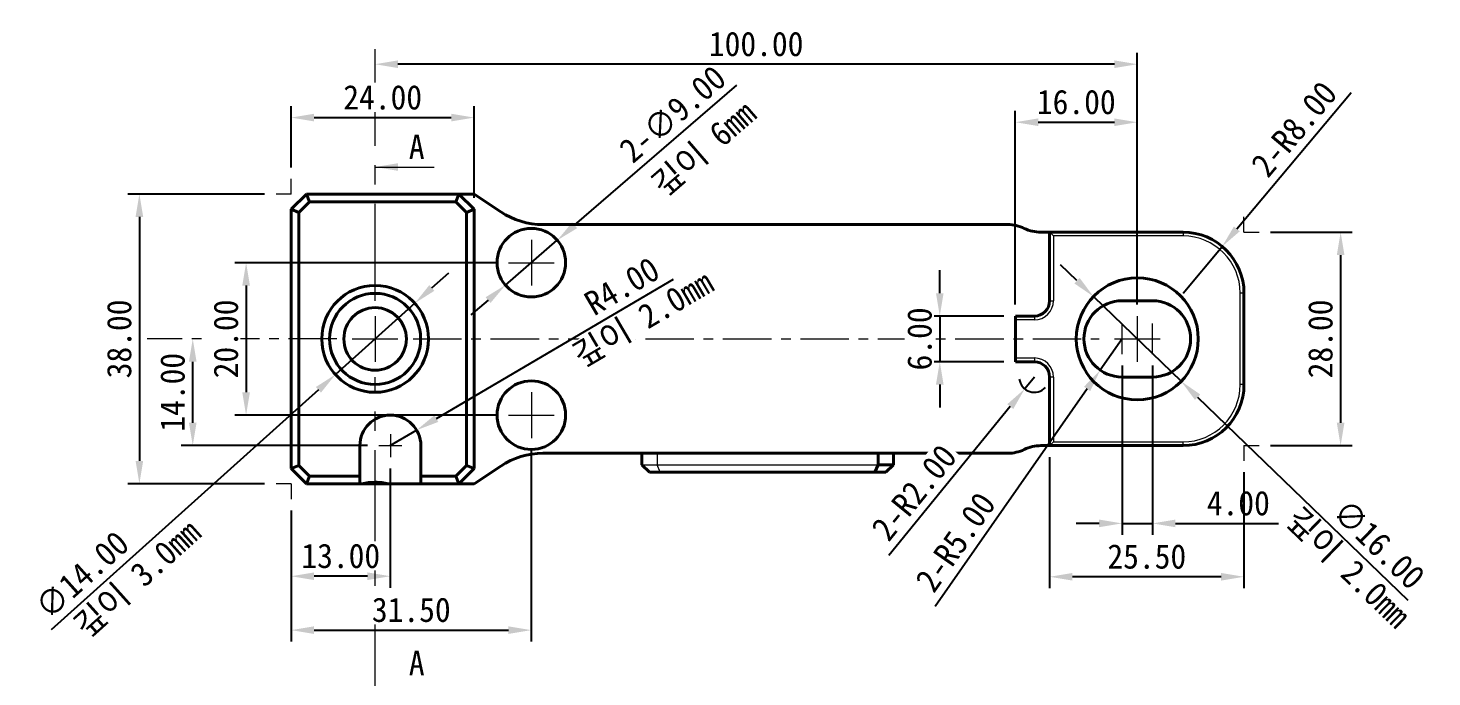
# Model space of a CAD drawing. Header units: millimetres. Extents: x 20 to 594, y 20 to 419.
# Drawn here: x 116.2 to 300.4, y 190.3 to 275.5 of the extents above; entities that cross this region are included whole.
import ezdxf

# ---------------------------------------------------------------- set-up
doc = ezdxf.new("R2010")
doc.units = ezdxf.units.MM
doc.linetypes.add('CENTERX2', pattern=[20.32, 12.7, -2.54, 2.54, -2.54])
for name, color, linetype, lineweight in [('CENTER', 1, 'CENTERX2', 9), ('DIM', 2, 'Continuous', 9), ('OUTLINE', 3, 'Continuous', 40), ('기준선', 6, 'Continuous', 9), ('숨은선', 253, 'Continuous', 20)]:
    doc.layers.add(name, color=color, linetype=linetype, lineweight=lineweight)
doc.styles.get("Standard").update_dxf_attribs({"font": '', "height": 3.2})
doc.styles.get('Standard').set_extended_font_data('GulimChe')
doc.dimstyles.new('척도 1배 - (x.xx)', dxfattribs={"dimtxt": 3.2, "dimasz": 3, "dimexe": 1.5, "dimexo": 1.5, "dimgap": 1, "dimtad": 1, "dimzin": 0, "dimdsep": 46, "dimtxsty": 'Standard', "dimcen": 0, "dimclrd": 2, "dimclre": 2, "dimclrt": 2, "dimadec": 0, "dimazin": 0, "dimtfac": 0.75, "dimtmove": 0, "dimatfit": 0, "dimfxl": 1, "dimtfill": 1, "dimtolj": 1, "dimtzin": 0, "dimarcsym": 0})

# ---------------------------------------------------------------- blocks, each defined once
blk = doc.blocks.new('*D359')
at = {"layer": 'Defpoints', "color": 0, "ltscale": 0.5, "transparency": 16777216}
for p in [(259.7, 232.68), (263.7, 232.68), (263.7, 210.48)]:
    blk.add_point(p, dxfattribs=at)
at = {"layer": 'DIM', "color": 2, "lineweight": -2, "ltscale": 0.5, "transparency": 16777216}
for p, q in [((259.7, 231.18), (259.7, 208.98)), ((263.7, 231.18), (263.7, 208.98)), ((256.7, 210.48), (253.7, 210.48)), ((259.7, 210.48), (263.7, 210.48)), ((266.7, 210.48), (280.22, 210.48))]:
    blk.add_line(p, q, dxfattribs=at)
at = {"layer": 'DIM', "color": 2, "ltscale": 0.5, "transparency": 16777216}
for points in [[(256.7, 210.98), (256.7, 209.98), (259.7, 210.48)], [(266.7, 210.98), (266.7, 209.98), (263.7, 210.48)]]:
    blk.add_solid(points, dxfattribs=at)
at = {"layer": 'DIM', "color": 2, "ltscale": 0.5, "transparency": 16777216, "insert": (274.96, 213.12), "char_height": 3.2, "attachment_point": 5, "bg_fill": 3, "box_fill_scale": 1.1, "bg_fill_color": 256, "bg_fill_true_color": 13158600, "bg_fill_transparency": 0}
blk.add_mtext('\\A1;4.00', dxfattribs=at)
blk = doc.blocks.new('*D360')
at = {"layer": 'Defpoints', "color": 0, "ltscale": 0.5, "transparency": 16777216}
for p in [(179.2, 244.68), (144.78, 224.68), (179.2, 224.68)]:
    blk.add_point(p, dxfattribs=at)
at = {"layer": 'DIM', "color": 2, "lineweight": -2, "ltscale": 0.5, "transparency": 16777216}
for p, q in [((177.7, 244.68), (143.28, 244.68)), ((144.78, 241.68), (144.78, 227.68)), ((177.7, 224.68), (143.28, 224.68))]:
    blk.add_line(p, q, dxfattribs=at)
at = {"layer": 'DIM', "color": 2, "ltscale": 0.5, "transparency": 16777216}
for points in [[(144.28, 241.68), (145.28, 241.68), (144.78, 244.68)], [(144.28, 227.68), (145.28, 227.68), (144.78, 224.68)]]:
    blk.add_solid(points, dxfattribs=at)
at = {"layer": 'DIM', "color": 2, "ltscale": 0.5, "transparency": 16777216, "insert": (142.14, 234.68), "char_height": 3.2, "attachment_point": 5, "rotation": 90, "bg_fill": 3, "box_fill_scale": 1.1, "bg_fill_color": 256, "bg_fill_true_color": 13158600, "bg_fill_transparency": 0}
blk.add_mtext('\\A1;20.00', dxfattribs=at)
blk = doc.blocks.new('*D361')
at = {"layer": 'Defpoints', "color": 0, "ltscale": 0.5, "transparency": 16777216}
for p in [(185.61, 247.62), (178.8, 241.74)]:
    blk.add_point(p, dxfattribs=at)
at = {"layer": 'DIM', "color": 2, "lineweight": -2, "ltscale": 0.5, "transparency": 16777216}
for p, q in [((187.88, 249.58), (209.15, 267.96)), ((178.8, 241.74), (185.61, 247.62)), ((176.53, 239.78), (174.26, 237.82))]:
    blk.add_line(p, q, dxfattribs=at)
at = {"layer": 'DIM', "color": 2, "ltscale": 0.5, "transparency": 16777216}
for points in [[(187.55, 249.96), (188.21, 249.2), (185.61, 247.62)], [(176.2, 240.15), (176.85, 239.4), (178.8, 241.74)]]:
    blk.add_solid(points, dxfattribs=at)
at = {"layer": 'DIM', "color": 2, "ltscale": 0.5, "transparency": 16777216, "insert": (200.74, 264.18), "char_height": 3.2, "attachment_point": 5, "rotation": 40.8261, "bg_fill": 3, "box_fill_scale": 1.1, "bg_fill_color": 256, "bg_fill_true_color": 13158600, "bg_fill_transparency": 0}
blk.add_mtext('\\A1;2-∅9.00', dxfattribs=at)
blk = doc.blocks.new('*D362')
at = {"layer": 'Defpoints', "color": 0, "ltscale": 0.5, "transparency": 16777216}
for p in [(163.7, 219.18), (150.7, 213.68), (150.7, 203.55)]:
    blk.add_point(p, dxfattribs=at)
at = {"layer": 'DIM', "color": 2, "lineweight": -2, "ltscale": 0.5, "transparency": 16777216}
for p, q in [((163.7, 217.68), (163.7, 202.05)), ((150.7, 212.18), (150.7, 202.05)), ((160.7, 203.55), (153.7, 203.55))]:
    blk.add_line(p, q, dxfattribs=at)
at = {"layer": 'DIM', "color": 2, "ltscale": 0.5, "transparency": 16777216}
for points in [[(153.7, 204.05), (153.7, 203.05), (150.7, 203.55)], [(160.7, 204.05), (160.7, 203.05), (163.7, 203.55)]]:
    blk.add_solid(points, dxfattribs=at)
at = {"layer": 'DIM', "color": 2, "ltscale": 0.5, "transparency": 16777216, "insert": (157.2, 206.2), "char_height": 3.2, "attachment_point": 5, "bg_fill": 3, "box_fill_scale": 1.1, "bg_fill_color": 256, "bg_fill_true_color": 13158600, "bg_fill_transparency": 0}
blk.add_mtext('\\A1;13.00', dxfattribs=at)
blk = doc.blocks.new('*D363')
at = {"layer": 'Defpoints', "color": 0, "ltscale": 0.5, "transparency": 16777216}
for p in [(182.2, 221.68), (150.7, 213.68), (182.2, 196.48)]:
    blk.add_point(p, dxfattribs=at)
at = {"layer": 'DIM', "color": 2, "lineweight": -2, "ltscale": 0.5, "transparency": 16777216}
for p, q in [((182.2, 220.18), (182.2, 194.98)), ((150.7, 212.18), (150.7, 194.98)), ((153.7, 196.48), (179.2, 196.48))]:
    blk.add_line(p, q, dxfattribs=at)
at = {"layer": 'DIM', "color": 2, "ltscale": 0.5, "transparency": 16777216}
for points in [[(153.7, 196.98), (153.7, 195.98), (150.7, 196.48)], [(179.2, 196.98), (179.2, 195.98), (182.2, 196.48)]]:
    blk.add_solid(points, dxfattribs=at)
at = {"layer": 'DIM', "color": 2, "ltscale": 0.5, "transparency": 16777216, "insert": (166.45, 199.13), "char_height": 3.2, "attachment_point": 5, "bg_fill": 3, "box_fill_scale": 1.1, "bg_fill_color": 256, "bg_fill_true_color": 13158600, "bg_fill_transparency": 0}
blk.add_mtext('\\A1;31.50', dxfattribs=at)
blk = doc.blocks.new('*D348')
at = {"layer": 'Defpoints', "color": 0, "ltscale": 0.5, "transparency": 16777216}
for p in [(174.7, 263.71), (150.7, 255.68), (174.7, 251.68)]:
    blk.add_point(p, dxfattribs=at)
at = {"layer": 'DIM', "color": 2, "lineweight": -2, "ltscale": 0.5, "transparency": 16777216}
for p, q in [((150.7, 257.18), (150.7, 265.21)), ((153.7, 263.71), (171.7, 263.71)), ((174.7, 253.18), (174.7, 265.21))]:
    blk.add_line(p, q, dxfattribs=at)
at = {"layer": 'DIM', "color": 2, "ltscale": 0.5, "transparency": 16777216}
for points in [[(153.7, 264.21), (153.7, 263.21), (150.7, 263.71)], [(171.7, 264.21), (171.7, 263.21), (174.7, 263.71)]]:
    blk.add_solid(points, dxfattribs=at)
at = {"layer": 'DIM', "color": 2, "ltscale": 0.5, "transparency": 16777216, "insert": (162.7, 266.35), "char_height": 3.2, "attachment_point": 5, "bg_fill": 3, "box_fill_scale": 1.1, "bg_fill_color": 256, "bg_fill_true_color": 13158600, "bg_fill_transparency": 0}
blk.add_mtext('\\A1;24.00', dxfattribs=at)
blk = doc.blocks.new('*D349')
at = {"layer": 'Defpoints', "color": 0, "ltscale": 0.5, "transparency": 16777216}
for p in [(148.7, 253.68), (130.78, 215.68), (148.7, 215.68)]:
    blk.add_point(p, dxfattribs=at)
at = {"layer": 'DIM', "color": 2, "lineweight": -2, "ltscale": 0.5, "transparency": 16777216}
for p, q in [((147.2, 253.68), (129.28, 253.68)), ((130.78, 250.68), (130.78, 218.68)), ((147.2, 215.68), (129.28, 215.68))]:
    blk.add_line(p, q, dxfattribs=at)
at = {"layer": 'DIM', "color": 2, "ltscale": 0.5, "transparency": 16777216}
for points in [[(130.28, 250.68), (131.28, 250.68), (130.78, 253.68)], [(130.28, 218.68), (131.28, 218.68), (130.78, 215.68)]]:
    blk.add_solid(points, dxfattribs=at)
at = {"layer": 'DIM', "color": 2, "ltscale": 0.5, "transparency": 16777216, "insert": (128.14, 234.68), "char_height": 3.2, "attachment_point": 5, "rotation": 90, "bg_fill": 3, "box_fill_scale": 1.1, "bg_fill_color": 256, "bg_fill_true_color": 13158600, "bg_fill_transparency": 0}
blk.add_mtext('\\A1;38.00', dxfattribs=at)
blk = doc.blocks.new('*D350')
at = {"layer": 'Defpoints', "color": 0, "ltscale": 0.5, "transparency": 16777216}
for p in [(161.7, 270.71), (161.7, 270.71), (261.7, 237.68)]:
    blk.add_point(p, dxfattribs=at)
at = {"layer": 'DIM', "color": 2, "lineweight": -2, "ltscale": 0.5, "transparency": 16777216}
for p, q in [((261.7, 239.18), (261.7, 272.21)), ((258.7, 270.71), (164.7, 270.71))]:
    blk.add_line(p, q, dxfattribs=at)
at = {"layer": 'DIM', "color": 2, "ltscale": 0.5, "transparency": 16777216}
for points in [[(164.7, 271.21), (164.7, 270.21), (161.7, 270.71)], [(258.7, 271.21), (258.7, 270.21), (261.7, 270.71)]]:
    blk.add_solid(points, dxfattribs=at)
at = {"layer": 'DIM', "color": 2, "ltscale": 0.5, "transparency": 16777216, "insert": (211.7, 273.35), "char_height": 3.2, "attachment_point": 5, "bg_fill": 3, "box_fill_scale": 1.1, "bg_fill_color": 256, "bg_fill_true_color": 13158600, "bg_fill_transparency": 0}
blk.add_mtext('\\A1;100.00', dxfattribs=at)
blk = doc.blocks.new('*D351')
at = {"layer": 'Defpoints', "color": 0, "ltscale": 0.5, "transparency": 16777216}
for p in [(261.7, 263.1), (261.7, 263.1), (245.7, 237.68)]:
    blk.add_point(p, dxfattribs=at)
at = {"layer": 'DIM', "color": 2, "lineweight": -2, "ltscale": 0.5, "transparency": 16777216}
for p, q in [((245.7, 239.18), (245.7, 264.6)), ((248.7, 263.1), (258.7, 263.1))]:
    blk.add_line(p, q, dxfattribs=at)
at = {"layer": 'DIM', "color": 2, "ltscale": 0.5, "transparency": 16777216}
for points in [[(248.7, 263.6), (248.7, 262.6), (245.7, 263.1)], [(258.7, 263.6), (258.7, 262.6), (261.7, 263.1)]]:
    blk.add_solid(points, dxfattribs=at)
at = {"layer": 'DIM', "color": 2, "ltscale": 0.5, "transparency": 16777216, "insert": (253.7, 265.74), "char_height": 3.2, "attachment_point": 5, "bg_fill": 3, "box_fill_scale": 1.1, "bg_fill_color": 256, "bg_fill_true_color": 13158600, "bg_fill_transparency": 0}
blk.add_mtext('\\A1;16.00', dxfattribs=at)
blk = doc.blocks.new('*D352')
at = {"layer": 'Defpoints', "color": 0, "ltscale": 0.5, "transparency": 16777216}
for p in [(245.7, 237.68), (245.7, 231.68)]:
    blk.add_point(p, dxfattribs=at)
at = {"layer": 'DIM', "color": 2, "lineweight": -2, "ltscale": 0.5, "transparency": 16777216}
for p, q in [((235.79, 240.68), (235.79, 243.68)), ((244.2, 237.68), (234.29, 237.68)), ((235.79, 237.68), (235.79, 231.68)), ((244.2, 231.68), (234.29, 231.68)), ((235.79, 228.68), (235.79, 225.68))]:
    blk.add_line(p, q, dxfattribs=at)
at = {"layer": 'DIM', "color": 2, "ltscale": 0.5, "transparency": 16777216}
for points in [[(235.29, 240.68), (236.29, 240.68), (235.79, 237.68)], [(235.29, 228.68), (236.29, 228.68), (235.79, 231.68)]]:
    blk.add_solid(points, dxfattribs=at)
at = {"layer": 'DIM', "color": 2, "ltscale": 0.5, "transparency": 16777216, "insert": (233.15, 234.68), "char_height": 3.2, "attachment_point": 5, "rotation": 90, "bg_fill": 3, "box_fill_scale": 1.1, "bg_fill_color": 256, "bg_fill_true_color": 13158600, "bg_fill_transparency": 0}
blk.add_mtext('\\A1;6.00', dxfattribs=at)
at = {"layer": 'Defpoints', "color": 0, "ltscale": 0.5, "transparency": 16777216}
blk.add_point((235.79, 231.68), dxfattribs=at)
blk = doc.blocks.new('*D353')
at = {"layer": 'Defpoints', "color": 0, "ltscale": 0.5, "transparency": 16777216}
for p in [(248.2, 229.68), (246.94, 228.13)]:
    blk.add_point(p, dxfattribs=at)
at = {"layer": 'DIM', "color": 2, "lineweight": -2, "ltscale": 0.5, "transparency": 16777216}
for p, q in [((248.2, 229.68), (246.94, 228.13)), ((245.04, 225.81), (229.11, 206.29))]:
    blk.add_line(p, q, dxfattribs=at)
blk.add_arc((248.2, 229.68), 2, 187.7992, 317.0282, dxfattribs=at)
at = {"layer": 'DIM', "color": 2, "ltscale": 0.5, "transparency": 16777216}
blk.add_solid([(244.65, 226.12), (245.43, 225.49), (246.94, 228.13)], dxfattribs=at)
at = {"layer": 'DIM', "color": 2, "ltscale": 0.5, "transparency": 16777216, "insert": (232.43, 214.53), "char_height": 3.2, "attachment_point": 5, "rotation": 50.771, "bg_fill": 3, "box_fill_scale": 1.1, "bg_fill_color": 256, "bg_fill_true_color": 13158600, "bg_fill_transparency": 0}
blk.add_mtext('\\A1;2-R2.00', dxfattribs=at)
blk = doc.blocks.new('*D354')
at = {"layer": 'Defpoints', "color": 0, "ltscale": 0.5, "transparency": 16777216}
for p in [(272.84, 246.81), (267.7, 240.68)]:
    blk.add_point(p, dxfattribs=at)
at = {"layer": 'DIM', "color": 2, "lineweight": -2, "ltscale": 0.5, "transparency": 16777216}
for p, q in [((274.77, 249.11), (289.75, 267.01)), ((267.7, 240.68), (272.84, 246.81))]:
    blk.add_line(p, q, dxfattribs=at)
at = {"layer": 'DIM', "color": 2, "ltscale": 0.5, "transparency": 16777216}
blk.add_solid([(274.38, 249.43), (275.15, 248.79), (272.84, 246.81)], dxfattribs=at)
at = {"layer": 'DIM', "color": 2, "ltscale": 0.5, "transparency": 16777216, "insert": (282.28, 262.21), "char_height": 3.2, "attachment_point": 5, "rotation": 50.0527, "bg_fill": 3, "box_fill_scale": 1.1, "bg_fill_color": 256, "bg_fill_true_color": 13158600, "bg_fill_transparency": 0}
blk.add_mtext('\\A1;2-R8.00', dxfattribs=at)
blk = doc.blocks.new('*D355')
at = {"layer": 'Defpoints', "color": 0, "ltscale": 0.5, "transparency": 16777216}
for p in [(277.7, 248.68), (277.7, 220.68), (288.38, 220.68)]:
    blk.add_point(p, dxfattribs=at)
at = {"layer": 'DIM', "color": 2, "lineweight": -2, "ltscale": 0.5, "transparency": 16777216}
for p, q in [((279.2, 248.68), (289.88, 248.68)), ((288.38, 245.68), (288.38, 223.68)), ((279.2, 220.68), (289.88, 220.68))]:
    blk.add_line(p, q, dxfattribs=at)
at = {"layer": 'DIM', "color": 2, "ltscale": 0.5, "transparency": 16777216}
for points in [[(287.88, 245.68), (288.88, 245.68), (288.38, 248.68)], [(287.88, 223.68), (288.88, 223.68), (288.38, 220.68)]]:
    blk.add_solid(points, dxfattribs=at)
at = {"layer": 'DIM', "color": 2, "ltscale": 0.5, "transparency": 16777216, "insert": (285.74, 234.68), "char_height": 3.2, "attachment_point": 5, "rotation": 90, "bg_fill": 3, "box_fill_scale": 1.1, "bg_fill_color": 256, "bg_fill_true_color": 13158600, "bg_fill_transparency": 0}
blk.add_mtext('\\A1;28.00', dxfattribs=at)
blk = doc.blocks.new('*D356')
at = {"layer": 'Defpoints', "color": 0, "ltscale": 0.5, "transparency": 16777216}
for p in [(255.95, 240.24), (267.46, 229.12)]:
    blk.add_point(p, dxfattribs=at)
at = {"layer": 'DIM', "color": 2, "lineweight": -2, "ltscale": 0.5, "transparency": 16777216}
for p, q in [((253.79, 242.32), (251.63, 244.41)), ((255.95, 240.24), (267.46, 229.12)), ((269.61, 227.04), (297.19, 200.39))]:
    blk.add_line(p, q, dxfattribs=at)
at = {"layer": 'DIM', "color": 2, "ltscale": 0.5, "transparency": 16777216}
for points in [[(254.14, 242.68), (253.44, 241.96), (255.95, 240.24)], [(269.96, 227.4), (269.27, 226.68), (267.46, 229.12)]]:
    blk.add_solid(points, dxfattribs=at)
at = {"layer": 'DIM', "color": 2, "ltscale": 0.5, "transparency": 16777216, "insert": (293.41, 207.73), "char_height": 3.2, "attachment_point": 5, "rotation": 315.99, "bg_fill": 3, "box_fill_scale": 1.1, "bg_fill_color": 256, "bg_fill_true_color": 13158600, "bg_fill_transparency": 0}
blk.add_mtext('\\A1;∅16.00', dxfattribs=at)
blk = doc.blocks.new('*D357')
at = {"layer": 'Defpoints', "color": 0, "ltscale": 0.5, "transparency": 16777216}
for p in [(259.7, 234.68), (256.84, 230.58)]:
    blk.add_point(p, dxfattribs=at)
at = {"layer": 'DIM', "color": 2, "lineweight": -2, "ltscale": 0.5, "transparency": 16777216}
for p, q in [((259.7, 234.68), (256.84, 230.58)), ((255.12, 228.12), (235.17, 199.56))]:
    blk.add_line(p, q, dxfattribs=at)
at = {"layer": 'DIM', "color": 2, "ltscale": 0.5, "transparency": 16777216}
blk.add_solid([(254.71, 228.41), (255.53, 227.84), (256.84, 230.58)], dxfattribs=at)
at = {"layer": 'DIM', "color": 2, "ltscale": 0.5, "transparency": 16777216, "insert": (237.86, 208.03), "char_height": 3.2, "attachment_point": 5, "rotation": 55.0626, "bg_fill": 3, "box_fill_scale": 1.1, "bg_fill_color": 256, "bg_fill_true_color": 13158600, "bg_fill_transparency": 0}
blk.add_mtext('\\A1;2-R5.00', dxfattribs=at)
blk = doc.blocks.new('*D322')
at = {"layer": 'Defpoints', "color": 0, "ltscale": 0.5, "transparency": 16777216}
for p in [(250.2, 220.68), (275.7, 218.68), (250.2, 203.48)]:
    blk.add_point(p, dxfattribs=at)
at = {"layer": 'DIM', "color": 2, "lineweight": -2, "ltscale": 0.5, "transparency": 16777216}
for p, q in [((250.2, 219.18), (250.2, 201.98)), ((275.7, 217.18), (275.7, 201.98)), ((272.7, 203.48), (253.2, 203.48))]:
    blk.add_line(p, q, dxfattribs=at)
at = {"layer": 'DIM', "color": 2, "ltscale": 0.5, "transparency": 16777216}
for points in [[(253.2, 203.98), (253.2, 202.98), (250.2, 203.48)], [(272.7, 203.98), (272.7, 202.98), (275.7, 203.48)]]:
    blk.add_solid(points, dxfattribs=at)
at = {"layer": 'DIM', "color": 2, "ltscale": 0.5, "transparency": 16777216, "insert": (262.95, 206.12), "char_height": 3.2, "attachment_point": 5, "bg_fill": 3, "box_fill_scale": 1.1, "bg_fill_color": 256, "bg_fill_true_color": 13158600, "bg_fill_transparency": 0}
blk.add_mtext('\\A1;25.50', dxfattribs=at)
blk = doc.blocks.new('*D323')
at = {"layer": 'Defpoints', "color": 0, "ltscale": 0.5, "transparency": 16777216}
for p in [(166.91, 239.36), (156.49, 230)]:
    blk.add_point(p, dxfattribs=at)
at = {"layer": 'DIM', "color": 2, "lineweight": -2, "ltscale": 0.5, "transparency": 16777216}
for p, q in [((169.14, 241.36), (171.38, 243.36)), ((166.91, 239.36), (156.49, 230)), ((154.26, 228), (119.21, 196.53))]:
    blk.add_line(p, q, dxfattribs=at)
at = {"layer": 'DIM', "color": 2, "ltscale": 0.5, "transparency": 16777216}
for points in [[(168.81, 241.73), (169.48, 240.99), (166.91, 239.36)], [(153.93, 228.37), (154.6, 227.63), (156.49, 230)]]:
    blk.add_solid(points, dxfattribs=at)
at = {"layer": 'DIM', "color": 2, "ltscale": 0.5, "transparency": 16777216, "insert": (123.26, 203.72), "char_height": 3.2, "attachment_point": 5, "rotation": 41.9133, "bg_fill": 3, "box_fill_scale": 1.1, "bg_fill_color": 256, "bg_fill_true_color": 13158600, "bg_fill_transparency": 0}
blk.add_mtext('\\A1;∅14.00', dxfattribs=at)
blk = doc.blocks.new('*D338')
at = {"layer": 'Defpoints', "color": 0, "ltscale": 0.5, "transparency": 16777216}
for p in [(167.15, 222.71), (163.7, 220.68)]:
    blk.add_point(p, dxfattribs=at)
at = {"layer": 'DIM', "color": 2, "lineweight": -2, "ltscale": 0.5, "transparency": 16777216}
for p, q in [((169.74, 224.22), (200.85, 242.5)), ((163.7, 220.68), (167.15, 222.71))]:
    blk.add_line(p, q, dxfattribs=at)
at = {"layer": 'DIM', "color": 2, "ltscale": 0.5, "transparency": 16777216}
blk.add_solid([(169.49, 224.66), (169.99, 223.79), (167.15, 222.71)], dxfattribs=at)
at = {"layer": 'DIM', "color": 2, "ltscale": 0.5, "transparency": 16777216, "insert": (194.09, 241.59), "char_height": 3.2, "attachment_point": 5, "rotation": 30.4271, "bg_fill": 3, "box_fill_scale": 1.1, "bg_fill_color": 256, "bg_fill_true_color": 13158600, "bg_fill_transparency": 0}
blk.add_mtext('\\A1;R4.00', dxfattribs=at)
blk = doc.blocks.new('*D339')
at = {"layer": 'Defpoints', "color": 0, "ltscale": 0.5, "transparency": 16777216}
for p in [(137.78, 234.68), (137.78, 234.68), (162.2, 220.68)]:
    blk.add_point(p, dxfattribs=at)
at = {"layer": 'DIM', "color": 2, "lineweight": -2, "ltscale": 0.5, "transparency": 16777216}
for p, q in [((137.78, 223.68), (137.78, 231.68)), ((160.7, 220.68), (136.28, 220.68))]:
    blk.add_line(p, q, dxfattribs=at)
at = {"layer": 'DIM', "color": 2, "ltscale": 0.5, "transparency": 16777216}
for points in [[(137.28, 231.68), (138.28, 231.68), (137.78, 234.68)], [(137.28, 223.68), (138.28, 223.68), (137.78, 220.68)]]:
    blk.add_solid(points, dxfattribs=at)
at = {"layer": 'DIM', "color": 2, "ltscale": 0.5, "transparency": 16777216, "insert": (135.14, 227.68), "char_height": 3.2, "attachment_point": 5, "rotation": 90, "bg_fill": 3, "box_fill_scale": 1.1, "bg_fill_color": 256, "bg_fill_true_color": 13158600, "bg_fill_transparency": 0}
blk.add_mtext('\\A1;14.00', dxfattribs=at)

msp = doc.modelspace()

# ---------------------------------------------------------------- linework, layer by layer
at = {"layer": 'CENTER'}
for p, q in [((161.703, 239.68), (161.703, 274.919)), ((161.703, 187.052), (161.703, 229.68))]:
    msp.add_line(p, q, dxfattribs=at)
at = {"layer": 'CENTER', "ltscale": 0.5}
for p, q in [((182.203, 247.68), (182.203, 241.68)), ((179.203, 244.68), (185.203, 244.68)), ((161.703, 237.68), (161.703, 231.68)), ((261.703, 237.68), (261.703, 231.68)), ((259.703, 232.68), (259.703, 236.68)), ((263.703, 232.68), (263.703, 236.68)), ((156.703, 234.68), (131.801, 234.68)), ((158.703, 234.68), (164.703, 234.68)), ((166.703, 234.68), (256.703, 234.68)), ((258.703, 234.68), (264.703, 234.68)), ((182.203, 227.68), (182.203, 221.68)), ((179.203, 224.68), (185.203, 224.68)), ((163.703, 222.18), (163.703, 219.18)), ((162.203, 220.68), (165.203, 220.68))]:
    msp.add_line(p, q, dxfattribs=at)
at = {"layer": 'OUTLINE'}
for p, q in [((150.703, 251.68), (152.703, 253.68)), ((153.117, 252.68), (151.703, 251.266)), ((153.117, 252.68), (152.703, 253.68)), ((152.703, 253.68), (172.703, 253.68)), ((172.289, 252.68), (153.117, 252.68)), ((172.289, 252.68), (172.703, 253.68)), ((173.703, 251.266), (172.289, 252.68)), ((172.703, 253.68), (174.703, 251.68)), ((172.703, 253.68), (174.703, 253.68)), ((178.184, 251.359), (174.703, 253.68)), ((150.703, 217.68), (150.703, 251.68)), ((151.703, 251.266), (150.703, 251.68)), ((151.703, 251.266), (151.703, 218.094)), ((173.703, 251.266), (174.703, 251.68)), ((173.703, 218.094), (173.703, 251.266)), ((174.703, 251.68), (174.703, 217.68)), ((244.703, 249.68), (183.731, 249.68)), ((250.203, 248.68), (249.062, 248.68)), ((250.203, 239.68), (250.203, 248.68)), ((250.203, 248.68), (267.703, 248.68)), ((259.703, 239.68), (263.703, 239.68)), ((275.703, 240.68), (275.703, 228.68)), ((245.703, 237.68), (248.203, 237.68)), ((245.703, 237.18), (245.703, 237.68)), ((245.703, 237.18), (245.703, 232.18)), ((245.703, 231.68), (245.703, 232.18)), ((248.203, 231.68), (245.703, 231.68)), ((250.203, 220.68), (250.203, 229.68)), ((263.703, 229.68), (259.703, 229.68)), ((159.703, 220.68), (159.703, 216.68)), ((167.703, 216.68), (167.703, 220.68)), ((244.703, 219.68), (183.731, 219.68)), ((196.703, 218.18), (196.703, 219.68)), ((227.703, 218.18), (227.703, 219.68)), ((229.703, 219.68), (229.703, 218.18)), ((250.203, 220.68), (249.062, 220.68)), ((267.703, 220.68), (250.203, 220.68)), ((150.703, 217.68), (151.703, 218.094)), ((152.703, 215.68), (150.703, 217.68)), ((151.703, 218.094), (153.117, 216.68)), ((172.289, 216.68), (173.703, 218.094)), ((174.703, 217.68), (172.703, 215.68)), ((174.703, 217.68), (173.703, 218.094)), ((174.703, 215.68), (178.184, 218)), ((197.703, 217.18), (196.703, 218.18)), ((227.289, 217.18), (227.703, 218.18)), ((227.703, 218.18), (229.703, 218.18)), ((228.703, 217.18), (229.703, 218.18)), ((152.703, 215.68), (153.117, 216.68)), ((159.703, 215.68), (152.703, 215.68)), ((153.117, 216.68), (159.703, 216.68)), ((159.703, 216.68), (159.703, 215.68)), ((159.96, 215.68), (159.703, 215.68)), ((163.447, 215.68), (159.947, 215.68)), ((167.703, 215.68), (163.447, 215.68)), ((167.703, 216.68), (172.289, 216.68)), ((167.703, 215.68), (167.703, 216.68)), ((172.703, 215.68), (167.703, 215.68)), ((172.703, 215.68), (172.289, 216.68)), ((174.703, 215.68), (172.703, 215.68)), ((199.117, 217.18), (197.703, 217.18)), ((227.289, 217.18), (199.117, 217.18)), ((228.703, 217.18), (227.289, 217.18))]:
    msp.add_line(p, q, dxfattribs=at)
for centre, radius in [((182.203, 244.68), 4.5), ((161.703, 234.68), 7), ((261.703, 234.68), 8), ((161.703, 234.68), 5.975), ((161.703, 234.68), 4.1), ((182.203, 224.68), 4.5)]:
    msp.add_circle(centre, radius, dxfattribs=at)
for centre, radius, start, end in [((183.731, 259.68), 10, 236.30993, 270), ((244.703, 244.68), 5, 64.15807, 90), ((249.062, 253.68), 5, 244.15807, 270), ((267.703, 240.68), 8, 0, 90), ((248.203, 239.68), 2, 270, 0), ((259.703, 234.68), 5, 90, 270), ((263.703, 234.68), 5, 270, 90), ((248.203, 229.68), 2, 0, 90), ((267.703, 228.68), 8, 270, 0), ((163.703, 220.68), 4, 0, 180), ((183.731, 209.68), 10, 90, 123.69007), ((244.703, 224.68), 5, 270, 295.84193), ((249.062, 215.68), 5, 90, 115.84193)]:
    msp.add_arc(centre, radius, start, end, dxfattribs=at)
msp.add_open_spline([(159.96, 215.68), (160.534, 215.81), (161.113, 215.879), (161.99, 215.88), (162.285, 215.863), (162.87, 215.795), (163.159, 215.745), (163.447, 215.68)], degree=3, knots=[0, 0, 0, 0, 0.5, 0.5, 0.75, 0.75, 1, 1, 1, 1], dxfattribs=at)
at = {"layer": '기준선', "ltscale": 0.5}
for p, q in [((150.703, 253.68), (150.703, 255.68)), ((150.703, 253.68), (148.703, 253.68)), ((275.703, 248.68), (275.703, 250.68)), ((275.703, 248.68), (277.703, 248.68)), ((275.703, 220.68), (277.703, 220.68)), ((275.703, 220.68), (275.703, 218.68)), ((150.703, 215.68), (148.703, 215.68)), ((150.703, 215.68), (150.703, 213.68))]:
    msp.add_line(p, q, dxfattribs=at)
at = {"layer": '숨은선'}
for p, q in [((250.203, 248.68), (250.703, 248.18)), ((267.703, 248.68), (267.703, 248.18)), ((250.703, 248.18), (250.703, 239.68)), ((267.703, 248.18), (250.703, 248.18)), ((250.203, 239.68), (250.703, 239.68)), ((275.703, 240.68), (275.203, 240.68)), ((275.203, 228.68), (275.203, 240.68)), ((248.203, 237.68), (248.203, 237.18)), ((248.203, 237.18), (245.703, 237.18)), ((245.703, 232.18), (248.203, 232.18)), ((248.203, 232.18), (248.203, 231.68)), ((250.703, 229.68), (250.203, 229.68)), ((250.703, 229.68), (250.703, 221.18)), ((275.703, 228.68), (275.203, 228.68)), ((250.703, 221.18), (250.203, 220.68)), ((250.703, 221.18), (267.703, 221.18)), ((267.703, 220.68), (267.703, 221.18)), ((198.703, 219.68), (198.703, 218.18)), ((196.703, 218.18), (198.703, 218.18)), ((198.703, 218.18), (227.703, 218.18)), ((199.117, 217.18), (198.703, 218.18))]:
    msp.add_line(p, q, dxfattribs=at)
for centre, radius, start, end in [((267.703, 240.68), 7.5, 0, 90), ((248.203, 239.68), 2.5, 270, 0), ((248.203, 229.68), 2.5, 0, 90), ((267.703, 228.68), 7.5, 270, 0)]:
    msp.add_arc(centre, radius, start, end, dxfattribs=at)

# ---------------------------------------------------------------- texts
at = {"layer": 'DIM', "color": 2, "ltscale": 0.5, "insert": (167.163, 192.166), "char_height": 3.2, "attachment_point": 5}
msp.add_mtext('\\A1;A', dxfattribs=at)

# ---------------------------------------------------------------- next in the draw order: dimensions: what is measured, and where the dimension line sits
at = {"layer": 'DIM', "ltscale": 0.5}
dim = msp.add_radius_dim(center=(267.703, 240.68), mpoint=(272.84, 246.813), text='2-<>', dimstyle='척도 1배 - (x.xx)', dxfattribs=at)
dim.commit()
dim.dimension.update_dxf_attribs({"geometry": '*D354', "text_midpoint": (284.311, 260.509), "dimtype": 164})
dim = msp.add_linear_dim(base=(144.78, 224.68), p1=(179.203, 244.68), p2=(179.203, 224.68), angle=90, dimstyle='척도 1배 - (x.xx)', dxfattribs=at)
dim.commit()
dim.dimension.update_dxf_attribs({"geometry": '*D360', "text_midpoint": (142.142, 234.68)})
for base, p1, p2, picture, middle in [((263.703, 210.484), (259.703, 232.68), (263.703, 232.68), '*D359', (274.961, 213.124)), ((150.703, 203.554), (163.703, 219.18), (150.703, 213.68), '*D362', (157.203, 206.196))]:
    dim = msp.add_linear_dim(base=base, p1=p1, p2=p2, dimstyle='척도 1배 - (x.xx)', dxfattribs=at)
    dim.commit()
    dim.dimension.update_dxf_attribs({"geometry": picture, "text_midpoint": middle})

# ---------------------------------------------------------------- next in the draw order: dimensions: what is measured, and where the dimension line sits
dim = msp.add_diameter_dim_2p(p1=(178.798, 241.738), p2=(185.608, 247.622), text='2-<>', dimstyle='척도 1배 - (x.xx)', dxfattribs=at)
dim.commit()
dim.dimension.update_dxf_attribs({"geometry": '*D361', "text_midpoint": (202.465, 262.185), "dimtype": 163})
for base, p1, p2, picture, middle in [((130.78, 215.68), (148.703, 253.68), (148.703, 215.68), '*D349', (128.142, 234.68)), ((288.38, 220.68), (277.703, 248.68), (277.703, 220.68), '*D355', (285.741, 234.68))]:
    dim = msp.add_linear_dim(base=base, p1=p1, p2=p2, angle=90, dimstyle='척도 1배 - (x.xx)', dxfattribs=at)
    dim.commit()
    dim.dimension.update_dxf_attribs({"geometry": picture, "text_midpoint": middle})
dim = msp.add_linear_dim(base=(182.203, 196.484), p1=(150.703, 213.68), p2=(182.203, 221.68), dimstyle='척도 1배 - (x.xx)', dxfattribs=at)
dim.commit()
dim.dimension.update_dxf_attribs({"geometry": '*D363', "text_midpoint": (166.453, 199.126)})

# ---------------------------------------------------------------- next in the draw order: texts
at = {"layer": 'DIM', "color": 2, "ltscale": 0.5, "insert": (204.872, 259.525), "char_height": 3.2, "attachment_point": 5, "rotation": 40.82606, "bg_fill": 3, "box_fill_scale": 1.1, "bg_fill_color": 256, "bg_fill_true_color": 13158600, "bg_fill_transparency": 0}
msp.add_mtext('\\A1;깊이 6mm', dxfattribs=at)

# ---------------------------------------------------------------- next in the draw order: dimensions: what is measured, and where the dimension line sits
at = {"layer": 'DIM', "ltscale": 0.5}
dim = msp.add_linear_dim(base=(174.703, 263.708), p1=(150.703, 255.68), p2=(174.703, 251.68), dimstyle='척도 1배 - (x.xx)', dxfattribs=at)
dim.commit()
dim.dimension.update_dxf_attribs({"geometry": '*D348', "text_midpoint": (162.703, 266.349)})

# ---------------------------------------------------------------- next in the draw order: dimensions: what is measured, and where the dimension line sits
dim = msp.add_linear_dim(base=(161.703, 270.708), p1=(261.703, 237.68), p2=(161.703, 270.708), dimstyle='척도 1배 - (x.xx)', dxfattribs=at)
dim.commit()
dim.dimension.update_dxf_attribs({"geometry": '*D350', "text_midpoint": (211.703, 273.351)})

# ---------------------------------------------------------------- next in the draw order: linework, layer by layer
at = {"layer": 'DIM', "color": 2, "ltscale": 0.5}
msp.add_line((161.703, 257.225), (169.467, 257.225), dxfattribs=at)
msp.add_solid([(164.703, 257.725), (164.703, 256.725), (161.703, 257.225)], dxfattribs=at)

# ---------------------------------------------------------------- next in the draw order: texts
at = {"layer": 'DIM', "color": 2, "ltscale": 0.5, "insert": (167.163, 259.875), "char_height": 3.2, "attachment_point": 5}
msp.add_mtext('\\A1;A', dxfattribs=at)

# ---------------------------------------------------------------- next in the draw order: dimensions: what is measured, and where the dimension line sits
at = {"layer": 'DIM', "ltscale": 0.5}
dim = msp.add_linear_dim(base=(261.703, 263.098), p1=(245.703, 237.68), p2=(261.703, 263.098), dimstyle='척도 1배 - (x.xx)', dxfattribs=at)
dim.commit()
dim.dimension.update_dxf_attribs({"geometry": '*D351', "text_midpoint": (253.703, 265.74)})
dim = msp.add_diameter_dim_2p(p1=(166.912, 239.356), p2=(156.494, 230.004), dimstyle='척도 1배 - (x.xx)', dxfattribs=at)
dim.commit()
dim.dimension.update_dxf_attribs({"geometry": '*D323', "text_midpoint": (125.025, 201.755), "dimtype": 163})

# ---------------------------------------------------------------- next in the draw order: texts
at = {"layer": 'DIM', "color": 2, "ltscale": 0.5, "insert": (130.549, 203.112), "char_height": 3.2, "attachment_point": 5, "rotation": 41.91326, "bg_fill": 3, "box_fill_scale": 1.1, "bg_fill_color": 256, "bg_fill_true_color": 13158600, "bg_fill_transparency": 0}
msp.add_mtext('\\A1;깊이 3.0mm', dxfattribs=at)

# ---------------------------------------------------------------- next in the draw order: dimensions: what is measured, and where the dimension line sits
at = {"layer": 'DIM', "ltscale": 0.5}
dim = msp.add_radius_dim(center=(163.703, 220.68), mpoint=(167.152, 222.706), dimstyle='척도 1배 - (x.xx)', dxfattribs=at)
dim.commit()
dim.dimension.update_dxf_attribs({"geometry": '*D338', "text_midpoint": (195.427, 239.313), "dimtype": 164})
dim = msp.add_linear_dim(base=(235.791, 231.68), p1=(245.703, 237.68), p2=(245.703, 231.68), angle=90, dimstyle='척도 1배 - (x.xx)', dxfattribs=at)
dim.commit()
dim.dimension.update_dxf_attribs({"geometry": '*D352', "text_midpoint": (235.791, 234.68), "dimtype": 160})
dim = msp.add_diameter_dim_2p(p1=(255.949, 240.238), p2=(267.457, 229.122), dimstyle='척도 1배 - (x.xx)', dxfattribs=at)
dim.commit()
dim.dimension.update_dxf_attribs({"geometry": '*D356', "text_midpoint": (291.572, 205.826), "dimtype": 163})
dim = msp.add_linear_dim(base=(137.78, 234.68), p1=(162.203, 220.68), p2=(137.78, 234.68), angle=90, dimstyle='척도 1배 - (x.xx)', dxfattribs=at)
dim.commit()
dim.dimension.update_dxf_attribs({"geometry": '*D339', "text_midpoint": (135.137, 227.68)})

# ---------------------------------------------------------------- next in the draw order: texts
at = {"layer": 'DIM', "color": 2, "ltscale": 0.5, "char_height": 3.2, "attachment_point": 5, "bg_fill": 3, "box_fill_scale": 1.1, "bg_fill_color": 256, "bg_fill_true_color": 13158600, "bg_fill_transparency": 0}
for insert, rotation in [((196.865, 237.192), 30.42712), ((289.255, 204.626), 315.98996)]:
    msp.add_mtext('\\A1;깊이 2.0mm', dxfattribs=dict(at, insert=insert, rotation=rotation))

# ---------------------------------------------------------------- next in the draw order: dimensions: what is measured, and where the dimension line sits
at = {"layer": 'DIM', "ltscale": 0.5}
dim = msp.add_radius_dim(center=(248.203, 229.68), mpoint=(246.938, 228.131), text='2-<>', dimstyle='척도 1배 - (x.xx)', dxfattribs=at)
dim.commit()
dim.dimension.update_dxf_attribs({"geometry": '*D353', "text_midpoint": (234.473, 212.862), "dimtype": 164})

# ---------------------------------------------------------------- next in the draw order: dimensions: what is measured, and where the dimension line sits
dim = msp.add_radius_dim(center=(259.703, 234.68), mpoint=(256.84, 230.581), text='2-<>', dimstyle='척도 1배 - (x.xx)', dxfattribs=at)
dim.commit()
dim.dimension.update_dxf_attribs({"geometry": '*D357', "text_midpoint": (240.027, 206.515), "dimtype": 164})

# ---------------------------------------------------------------- next in the draw order: dimensions: what is measured, and where the dimension line sits
dim = msp.add_linear_dim(base=(250.203, 203.484), p1=(275.703, 218.68), p2=(250.203, 220.68), dimstyle='척도 1배 - (x.xx)', dxfattribs=at)
dim.commit()
dim.dimension.update_dxf_attribs({"geometry": '*D322', "text_midpoint": (262.953, 206.122)})

doc.saveas('drawing.dxf')
